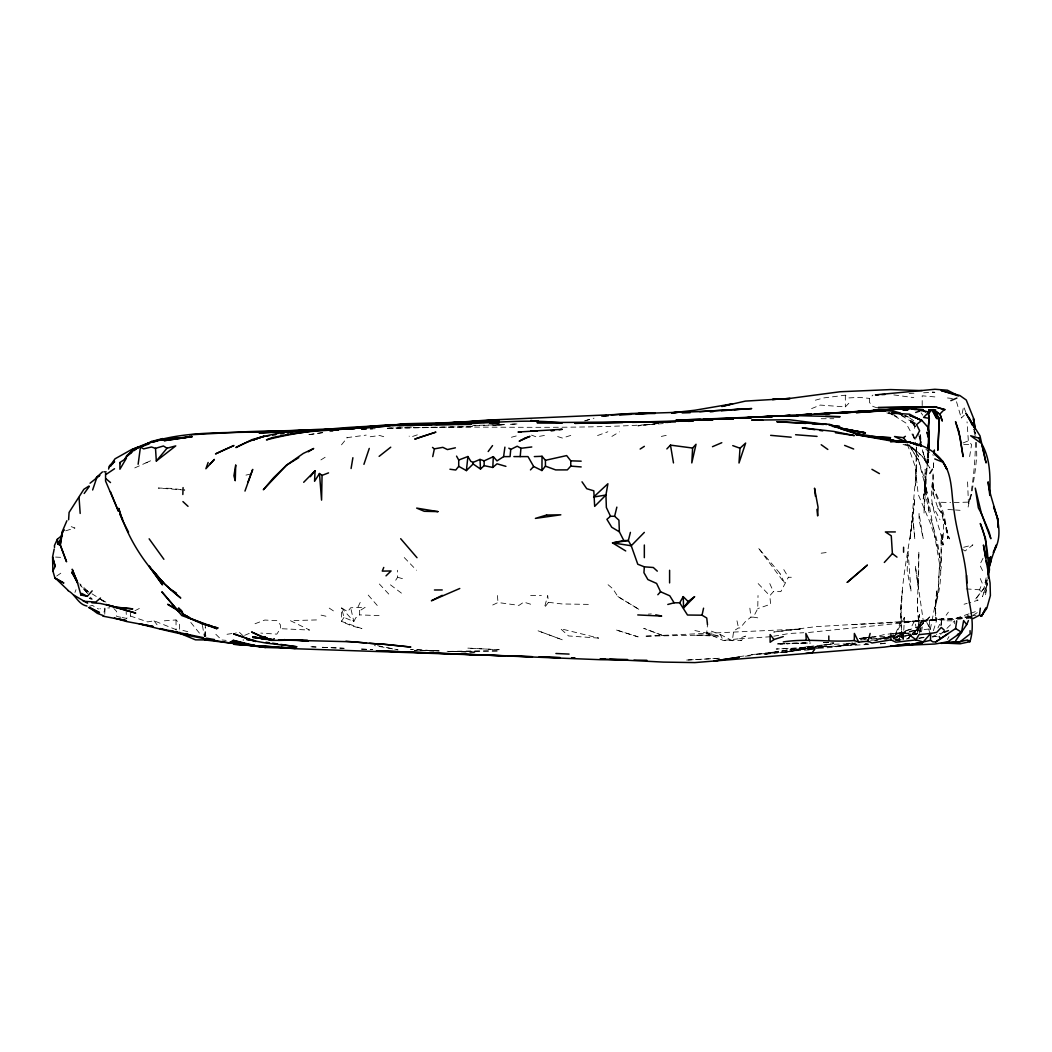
<?xml version="1.0" encoding="UTF-8"?>
<svg xmlns="http://www.w3.org/2000/svg" width="1052" height="1052" viewBox="0 0 1052 1052"><rect width="100%" height="100%" fill="white"/><g stroke="black" fill="none" stroke-linecap="round" stroke-linejoin="round"><path stroke-width="0.75" stroke-dasharray="5 3.75" d="M921.513 631.857L923.275 620.812L915.293 565.766L918.514 589.225L918.856 551.34L917.423 608.174L919.54 633.435M928.311 450.716L928.285 455.542L928.561 450.624M732.757 637.538L733.678 630.898L738.517 627.952L740.24 627.952L745.579 621.364L750.931 617.143L753.35 617.143L757.742 608.635L758.019 595.537M975.441 442.392C975.204 464.116 972.916 485.985 968.103 507.038M205.008 636.684L205.298 627.531M205.008 636.855L205.39 624.572M895.752 640.116L903.3 639.774L903.471 635L897.856 640.3L903.3 639.774L904.431 617.577L901.262 620.812L893.845 637.459M928.245 450.309L927.68 462.972L923.025 500.805L927.351 462.919L924.037 513.442L925.102 469.231L925.891 488.181L918.304 459.303L925.418 481.855L927.285 494.493L924.655 481.855L927.654 495.689L929.337 513.547L924.524 488.47L928.561 500.686L939.554 563.964L938.279 589.225L935.32 608.174L935.846 620.812L935.32 608.174L936.806 589.225L935.294 608.174L936.517 620.812L933.229 631.147L930.389 628.912L926.089 621.351L921.67 620.812L915.385 630.398L893.03 635.592M916.358 447.863L915.621 485.892L916.752 465.668L910.111 538.703L914.846 498.043C912.229 534.981 902.116 571.131 901.275 608.174L902.353 590.764L900.407 608.174L901.459 633.435L903.3 639.774M928.232 450.703L927.68 462.972L928.614 451.111L926.352 462.801L928.692 451.65M939.554 563.964L938.252 589.225L929.981 630.937M104.753 614.197L105.082 608.174L109.816 607.846M933.098 473.965L933.085 494.493L933.019 473.965M933.44 467.653L933.768 461.341L933.374 467.653M929.784 616.906L912.439 634.198L929.784 616.906L929.021 630.332L930.165 634.106M920.513 631.857L921.421 620.812L917.265 633.225M694.859 630.529L706.707 633.146L710.389 630.805L720.226 634.487L723.197 640.458L738.399 638.84L745.46 636.039L741.305 640.589L723.197 640.458L706.707 633.146L707.707 622.1M976.48 442.392L976.743 456.594L975.401 469.231L971.68 494.493L968.445 503.566L967.577 481.855M917.449 633.501L919.54 614.486L920.224 631.857M930.744 519.083C941.119 550.143 945.025 576.443 934.531 608.174M969.628 456.594L971.588 444.615L968.353 440.827L967.051 421.826M940.672 625.585L941.474 620.812L937.911 627.965M940.672 570.605L941.382 566.607M964.25 415.264L961.265 418.052L963.619 406.44L965.723 412.016M903.471 635L902.669 638.919L897.856 640.3M986.145 577.837L983.962 588.41L975.467 599.245L978.11 600.219L968.734 602.901M987.21 579.757L983.962 588.41L975.467 599.245M103.99 612.159L105.082 608.174L99.848 608.845M985.172 582.913L986.105 580.099M968.616 503.106L971.68 494.493M980.503 591.145L979.622 589.804L982.2 583.11L979.741 577.298M919.198 632.436L923.722 620.812L927.22 619.575M74.942 592.434L76.007 589.712M987.328 584.294L982.358 596.681L987.447 582.913L985.422 595.537L987.052 579.757M360.205 602.415L357.877 607.254L359.652 610.844L359.652 614.881L355.839 617.682L353.814 621.535L343.978 617.406L341.492 607.793L347.686 611.699L350.697 607.767L365.228 607.254L359.652 610.844M914.333 428.309L915.306 426.31M983.028 558.27L979.728 564.858L982.699 570.868M901.077 637.67L904.273 631.345L902.669 638.919L901.077 637.67L906.206 630.858L916.2 627.439L917.423 628.228L921.67 620.812M893.976 637.42L904.431 617.577M947.405 639.392L948.97 636.644M343.978 617.406L341.466 621.39L351.513 625.835L361.941 628.636L341.466 621.39L341.492 607.793L353.814 621.535L350.697 607.767M791.341 577.272L788.342 577.272L780.847 591.632L773.417 591.632L769.788 595.721L770.643 604.164L757.742 608.635M255.031 623.744L264.828 620.049L276.9 620.654L280.371 624.756L280.371 628.662L276.834 634.132L260.791 633.094M395.71 580.204L397.63 577.259L397.511 570.276M808.541 632.489C853.659 627.755 898.671 623.573 943.749 618.602L948.378 612.146M548.421 602.323L544.41 607.754L547.697 595.537L548.421 602.323L562.228 603.966L591.382 604.427M897.645 640.181L902.103 634.553M341.492 444.825L347.397 437.579L366.201 435.107M907.81 638.643L910.993 635.066M912.058 633.883L923.722 620.812M892.188 633.83L915.385 630.398L917.423 628.228M811.579 408.61L820.205 405.073L845.335 406.914L848.806 403.258M877.342 407.926L872.91 406.44L869.517 402.469L869.517 398.406L872.91 395.065M954.703 623.797L954.611 620.812L941.224 633.975L936.346 634.356M530.655 604.229L523.791 602.112L518.965 605.373L498.004 602.52L492.362 605.176M56.676 576.049L63.659 571.21M906.206 630.858L896.094 637.683L907.863 630.372M894.673 638.972L900.407 639.458L893.227 638.84L901.459 633.435L901.051 608.174L901.196 620.812M320.913 459.921L327.04 456.068M973.442 614.999L977.242 612.672M611.909 436.409L619.457 431.846M122.229 617.537L126.424 618.366L130.619 616.104L147.727 621.903L154.079 620.812L179.8 631.147M893.227 638.84L903.615 633.435M134.972 610.712L139.324 608.49M134.761 467.916L150.633 460.776L145.689 462.998M244.616 635.342L250.205 633.002M948.786 630.805L941.224 633.975L939.318 633.554M932.585 637.196L935.465 636.013L938.016 637.091M963.014 442.984L968.353 440.827M904.957 444.417L909.086 445.022L918.159 459.763L915.661 450.611L909.086 445.022M597.562 435.554L607.846 431.767M880.669 639.182L910.256 629.188L914.504 620.969L916.2 627.439M969.063 613.816L955.282 618.523L815.944 626.637L773.707 632.042L801.94 628.925L644.337 636.21L713.808 634.921L694.859 635.211L720.12 636.276L706.707 633.146M970.588 613.29L978.242 610.686M849.188 643.193C834.341 649.347 817.838 647.401 802.229 649.505L833.802 643.416L821.178 647.703L808.541 649.965L789.592 651.109L814.853 647.111L833.802 642.364M417.328 434.857L410.333 437.211L409.123 436.107M848.819 643.272L840.114 646.165L776.218 649.018L840.114 646.125L855.907 644.311M584.767 420.853L592.302 418.407M89.617 606.228L92.3 605.36L98.533 609.016M570.763 435.41L562.333 438.053L555.916 436.001M948.772 630.187L941.172 632.568L949.141 630.924M584.833 420.932L594.012 418.157M876.014 640.287L891.438 635.973M65.671 530.8L75.008 528.012L70.182 526.302M964.053 604.242L967.169 603.348M815.353 400.194L823.769 397.919L845.335 395.197L848.806 397.919L859.063 397.367L869.517 398.406M511.403 437.251L519.215 435.186M871.03 638.064L884.324 634.54L896.962 633.094L915.911 633.015L892.227 633.988M963.645 547.29L972.929 544.883L965.065 550.998L961.686 548.815M792.09 651.49L814.853 645.77L789.552 651.648L778.782 652.477L792.09 651.49L781.938 652.674L814.853 647.111L872.253 644.324M970.917 616.564L960.121 619.076L852.751 624.717M245.958 475.109L252.151 473.729M661.313 436.422L669.598 434.634M885.797 639.208L888.94 638.551M918.646 638.222L924.577 637.039M971.154 617.853L966.433 618.76L970.957 618.011M865.375 643.482L868.544 642.903M911.203 634.724L866.716 639.485M912.781 634.435L917.541 633.58M544.41 435.462L536.27 436.896L531.497 435.107M773.799 636.197L789.592 633.449L803.807 632.725M859.589 638.525L871.7 637.946L860.641 638.406L866.966 637.328M969.655 616.209L955.282 618.523L903.273 622.087L943.749 618.602M971.259 615.946L976.046 615.17M910.966 634.921L903.273 636.144L871.7 636.499M912.505 634.672L917.12 633.935M663.247 423.588C571.617 430.478 479.16 425.074 387.267 428.164M322.57 432.53L307.197 434.923L323.319 432.635M227.022 634.29L236.345 632.883M739.069 656.658L795.904 648.9L814.853 649.071L789.736 649.584L760.635 654.923M329.763 431.714L332.984 431.267M880.419 643.771L885.284 643.088M919.277 638.301L924.129 637.617M932.23 636.473L935.465 636.013L931.743 635.895M787.54 652.003L751.693 654.502L777.954 652.687L764.554 654.423L774.154 651.727L764.554 654.423C795.338 648.137 826.372 642.47 857.998 644.337M855.894 642.996L852.751 643.416L855.907 643.245M874.777 640.458L877.92 640.024M884.219 639.182L887.362 638.761M370.251 436.751L379.667 435.489L384.269 436.869M821.178 553.194L829.686 552.116M860.641 638.393L870.122 637.236M895.344 640.3L900.039 639.734M906.298 638.998L909.428 638.63M658.499 423.469L637.893 425.863L658.578 423.364M859.589 638.419L867.15 637.565M906.758 635.5L876.119 638.919L890.768 637.814M913.202 634.777L916.423 634.422M860.733 640.024L865.375 639.511L860.497 639.485M970.707 616.998L955.282 618.523L969.918 617.103M915.385 630.398L930.389 628.912L926.089 621.351M880.406 643.85L888.414 643.114M493.756 425.363L504.158 424.574L472.23 425.836M967.879 502.146L952.218 502.58M855.907 644.218L840.114 645.56L859.063 644.442M498.635 424.995L501.396 424.784M648.295 614.131L651.306 613.908M892.398 637.683L908.678 636.447M745.381 656.185L753.285 655.593M504.158 424.653L493.441 425.31M164.336 620.812L176.039 619.944L179.629 623.573L179.629 629.609L189.61 632.12M770.643 636.736L738.399 638.84L741.305 640.589M316.481 619.93L290.365 620.654L309.604 630.069L280.371 628.662M870.556 640.26L878.657 639.747M510.325 424.324L518.018 423.903L510.023 424.298M719.45 658.25L685.588 660.117L719.634 658.289M909.138 393.422L913.964 393.211M923.603 392.79L934.86 392.291L931.691 391.883M807.594 643.035L786.633 643.811L810.829 643.022M361.467 429.124L376.024 428.69M823.729 642.588L828.568 642.43M502.041 424.692L472.65 425.429M805.99 642.838L786.633 643.351L805.99 643.009M361.349 429.032L372.763 428.756L361.467 428.94M387.425 428.44L473.794 426.625L387.425 428.138M823.729 642.627L828.568 642.548M864.402 644.232L867.598 644.179M902.905 410.372L911.032 410.28M448.547 651.385L499.069 650.925L448.547 651.385L476.543 652.187L447.1 651.306M902.984 410.53L911.15 410.49M821.178 418.709L833.802 418.709M963.724 444.615L971.588 444.615M530.655 595.537L541.385 595.537M947.063 620.812L954.611 620.812M893.806 394.908L913.78 397.63M941.172 502.277L950.64 502.54M379.075 615.63L359.652 614.881M315.916 647.006L309.604 646.717L316.087 647.019M322.228 647.282L344.333 648.295M322.556 647.309L343.61 648.269M361.428 649.084L372.763 649.61L361.704 649.097M55.611 557.073L61.634 557.389M966.236 588.896L979.622 589.804M947.918 509.47L954.006 509.891M955.518 509.996L960.082 510.312M934.86 396.906L922.196 395.815L922.196 406.493M222.064 639.997L226.141 640.366M947.484 397.972L955.479 398.866M753.35 617.143L757.742 617.84M120.822 617.261L116.627 616.433L116.627 611.449L113.892 608.569M377.602 645.665L398.024 649.847L374.407 645.612M901.827 415.632L908.034 417.039M321.07 615.131L328.553 616.814M903.05 444.47L909.257 446.258L915.411 450.887L918.725 456.936L915.661 450.611M397.63 577.259L404.336 579.218M886.783 412.884L889.69 413.791M910.309 422.339L916.266 424.706M905.233 415.514L908.139 416.763M969.812 616.617L967.104 615.025M888.256 412.765L892.609 414.79M894.055 415.461L896.962 416.802L894.279 415.422M346.739 437.251L347.397 437.579M91.905 599.364L89.131 598.009L91.642 599.456M892.951 414.738L888.927 412.673L892.951 414.961M720.226 634.487L732.757 640.918M904.536 415.224L908.323 417.236M101.465 599.679L106.515 602.415M914.898 423.943L910.795 421.681L914.885 426.547M894.279 415.737L905.903 423.022L915.516 440.643L912.505 432.53L916.134 445.43M88.171 591.526L83.121 588.633L88.697 592.079M617.879 596.563L639.55 609.739L617.879 596.563L612.869 588.818L607.135 583.926M915.358 426.56L910.782 420.432L915.661 423.351M901.209 415.422L910.506 421.05L915.332 425.718M91.997 593.828L97.113 596.984M329.237 608.122L335.562 612.303M909.586 417.907L916.253 422.496M100.203 598.996L104.819 602.257M99.664 598.562L104.713 602.178M390.45 584.846L403.14 594.419M87.566 590.961L79.781 583.781M925.878 449.283L933.308 455.306M239.461 632.41L243.222 635.934L243.222 640.523M910.782 420.432L914.793 424.324M215.844 634.29L220.71 639.064M90.288 597.155L92.3 599.127M404.244 557.547L416.487 570.223M758.163 583.597L769.788 595.721M379.364 584.005L390.555 595.984M86.882 592.605L80.031 584.846L87.816 593.657M368.226 595.09L379.009 607.504M910.506 421.05L915.358 426.954M190.793 622.442L200.879 634.935M937.805 508.103C946.853 517.978 942.645 532.904 942.763 545.015L941.882 532.628L943.092 545.015C939.844 523.725 927.469 504.197 932.572 481.855L933.44 494.493L937.884 508.103L941.501 512.968M154.079 620.812L158.891 627.294M921.079 412.818L922.762 415.172M908.034 445.443L907.652 444.878L914.99 465.983L918.251 494.493L930.06 522.463L935.57 538.703L940.001 558.441M909.23 445.706L918.159 459.763M783.793 569.605L788.342 577.272M931.52 503.474L939.988 519.754M769.788 583.597L773.417 591.632M973.823 429.479L976.387 435.397L973.915 429.413M956.531 401.746L961.265 418.052M941.711 511.561L949.298 538.913L939.909 505.249L933.426 488.43C941.948 503.947 946.511 521.082 947.721 538.703L944.407 519.754M205.114 633.435L205.916 636.039M974.007 431.333L975.217 435.936M919.645 436.488L921.368 443.97L919.777 436.488L921.052 442.471M736.979 620.812L738.517 627.952M919.159 436.317L920.368 442.432M918.527 433.069L920.368 442.405M202.431 625.388L204.364 636.697M749.866 608.174L750.931 617.143M918.791 620.812L917.449 608.174L917.423 595.537M920.5 434.489L921.171 442.392M497.425 595.537L498.004 602.52M126.082 609.463L126.424 618.366M920.395 436.067L920.684 443.97M920.434 436.067L920.631 442.392M916.345 446.968L916.529 465.668M928.324 450.282L928.416 462.919L928.377 450.493M941.474 620.812L941.501 625.388M845.335 395.197L845.335 406.914M176.039 619.944L176.039 630.24M130.619 612.922L130.619 616.104M941.185 538.624L941.159 563.898L941.185 538.624M919.053 513.442L919.027 519.754L923.288 538.926L919.053 513.442M907.652 557.652L907.179 570.276L911.045 591.645L908.034 551.34L907.652 557.652M911.361 635.237L907.902 638.682L911.295 635.329M852.62 642.89L840.114 646.165L852.62 642.877M808.541 646.283L795.904 649.584L808.541 646.362M870.149 636.881L862.39 638.801L870.149 636.92M785.029 643.877L776.968 644.166L785.029 643.903M828.568 642.259L823.729 642.443L828.568 642.246M785.029 643.39L776.968 643.6L785.029 643.443M171.095 488.352L158.273 488.062L184.836 490.061L171.095 488.352M434.016 650.925L414.383 650.333L433.884 650.938M499.069 649.728L467.496 648.098L499.069 649.728M439.078 650.938L410.648 649.465L439.078 650.912M598.601 638.091L568.54 635.947L560.585 628.688L598.601 638.091M638.012 636.828L615.604 629.767L638.012 636.828M663.286 635.737L643.732 628.333L663.286 635.737M562.228 639.787L537.848 630.727L562.228 639.787M915.819 450.374L910.795 446.337L922.394 456.463L929.929 468.048L922.394 456.463L915.819 450.374M779.927 573.353L758.084 547.592L784.595 583.176L779.927 573.353M924.353 456.594L922.065 449.007L926.181 462.919L924.353 456.594M914.793 538.703L912.452 513.442L914.793 538.703"/><path stroke-width="1.5" d="M928.561 449.204L928.929 411.963L909.586 408.229L854.369 411.897M928.561 448.704L928.574 443.523M884.324 562.452L892.398 553.615L891.268 535.823L885.376 531.931L895.344 531.931M858.748 642.167L854.316 640.523L854.369 633.435L858.748 642.167L868.005 641.155L872.003 642.996L890.952 639.866L895.883 642.193L916.016 639.892L923.169 641.97L930.481 640.326L932.9 641.865L935.701 641.93L955.571 628.544L956.728 620.812M513.889 456.594L527.999 456.594L533.653 466.496L541.925 470.546L542.043 456.292L534.324 456.594M322.057 475.373L321.57 500.121L319.466 473.518L322.057 475.373L328.553 472.887M182.838 494.493L183.061 487.589M930.481 640.326L930.691 633.435L936.688 632.37L941.277 627.439L944.315 630.214M928.298 449.165L928.64 437.132L927.404 432.293L927.811 436.896M928.508 444.562L928.324 448.717M303.686 482.289L315.074 470.744L314.561 481.303L319.466 473.518M939.397 418.709L937.819 450.282L939.291 418.709L933.492 409.741L939.397 418.709L937.713 418.709M473.137 462.367L473.137 463.985L480.501 469.034L484.144 465.655L492.783 467.456L493.335 456.66L484.144 460.855L480.014 459.422L473.137 462.367L470.862 461.42L467.903 456.529L458.711 460.013L458.711 466.338L455.766 470.02L449.94 469.231M692.611 448.047L691.795 462.919L696.029 444.273L692.611 448.047L670.479 445.127L666.863 448.915M928.784 450.23L929.166 433.713L928.061 427.401L921.736 420.287L909.586 415.343L921.736 420.287M68.617 519.754L69.09 512.416L83.831 489.338L88.894 486.077M630.411 532.391L628.346 540.531L631.239 545.751L637.775 564.24L644.337 566.831L643.942 572.669L647.887 579.573L656.606 583.439L660.577 591.763L669.782 595.8L674.108 602.796L679.697 602.796L687.508 615.025L702.039 615.196L706.747 618.011L707.483 624.678M740.003 448.231L739.004 463.012L745.644 443.063L740.003 448.231L732.757 445.614M520.201 456.594L520.937 448.297L517.242 446.206L510.759 449.414L510.062 456.594L503.606 456.647L497.004 460.894L493.335 456.66M928.469 415.356L929.311 418.328L927.667 430.097M988.315 578.179C988.656 559.888 987.565 540.636 980.293 523.515L985.54 538.703L986.855 557.652M988.288 575.023L990.616 556.639L989.38 564.214M458.711 466.338L466.391 470.599L467.903 456.529M972.995 618.629L979.491 615.17L980.319 608.174M138.141 464.261L140.429 447.113C156.025 437.763 174.75 439.013 192.108 436.606L164.336 440.656L192.108 436.606L169.385 439.184M503.606 456.647L504.907 447.139M351.079 468.521L352.893 457.725M54.954 578.074L63.672 582.953L54.954 578.074L52.863 570.868L52.6 556.916L54.178 549.091M432.74 456.594L434.371 448.875L432.517 447.429M702.039 615.196L703.564 608.174M105.568 473.347L105.568 481.066L118.389 511.154L110.394 491.573M625.716 550.959L612.527 542.885L628.346 540.531L623.797 540.531L619.378 531.825L618.931 520.188L614.618 516.269L616.853 507.13M868.005 641.155L870.135 633.435M108.593 469.047L109.579 465.576L114.642 461.789M989.59 566.121L991.194 560.571L989.222 564.727M988.433 573.09L989.367 570.276L988.998 557.652L989.367 570.276M92.642 489.982L97.034 476.885L99.559 475.399M363.926 464.34L369.265 448.428M244.971 491.074L252.717 469.416L248.035 481.855M208.151 462.472L205.89 468.745L214.371 459.408L209.821 464.221M993.39 552.274L996.31 545.015L989.498 564.858M383.756 567.449L382.27 571.105L391.068 570.973L386.018 575.865M993.404 552.274C1007.487 529.143 990.629 505.407 988.104 481.855L989.814 495.439C990.142 478.002 990.852 460.25 982.055 444.417M66.881 520.74L61.91 532.391L60.227 545.015L66.552 561.794L60.319 545.015L62.462 532.391L63.909 529.906L62.462 532.391L59.491 545.015L57.728 543.884L57.387 539.163L62.436 535.113M955.584 640.865L966.696 624.612L968.432 620.562M87.303 596.339L80.938 594.998L81.648 593.381L87.303 596.339L92.155 590.882M57.387 539.163L54.48 545.475L54.507 547.527M52.863 570.868L55.191 566.397L52.6 556.916M981.516 616.235L985.869 608.174L981.516 616.235L979.491 615.17M679.697 602.796L683.235 596.629L688.126 601.56L683.603 607.924L683.235 596.629M928.929 411.963L923.617 417.407L929.363 418.367M916.016 639.892L918.948 634.645L930.691 633.435L923.169 641.97L909.586 644.929L890.649 646.349L909.586 643.666L884.324 647.125L694.859 662.589L663.286 662.102L600.127 658.854L604.966 658.973M57.728 543.884L61.148 538.295M112.617 463.879L114.3 461.21L110.46 466.417M929.797 473.426L932.44 469.231M928.101 413.988L931.967 409.754L936.832 418.709L932.348 410.043M109.276 466.943L115.049 458.803L131.395 449.638L139.074 446.719L132.039 449.862C176.092 428.151 227.271 434.252 274.861 431.215M84.173 493.48L89.302 486.432M488.181 451.532L492.533 445.588M814.695 649.386L812.197 652.687L805.845 653.384M915.634 438.04L919.632 430.781L916.555 424.613L921.539 420.458M940.435 413.489L943.946 409.912M310.301 476.714L315.074 470.744M541.925 470.546L545.436 466.167L545.436 460.303L542.043 456.292M966.854 583.124C966.078 558.783 957.188 535.56 954.164 511.496C950.508 491.797 953.901 466.444 934.321 454.07L942.592 461.118L942.013 461.841L934.755 458.935M156.327 461.013L167.031 448.218L175.763 445.89L156.327 461.013L155.499 448.336L151.462 447.008L143.664 448.875L140.429 447.113L149.226 443.799M124.596 458.909L132.776 450.295L151.712 441.432M545.436 460.303L566.66 455.582L570.763 460.829L570.763 466.115L567.344 469.889L555.706 469.915L545.436 466.167M657.829 594.735L660.577 591.763M530.458 469.902L533.653 466.496M99.73 475.517L90.051 483.21M473.137 463.985L466.391 470.599M644.337 532.391L631.239 545.751L612.527 542.885L623.797 540.531M683.603 607.924L694.662 596.629L688.126 601.56M131.566 452.557L126.49 456.476L132.67 450.217L137.825 447.626L132.776 450.295L126.385 456.121L132.736 451.308M96.1 477.884L102.412 471.901M126.49 456.476L132.933 450.401L137.917 447.665L134.117 450.598M492.783 467.456L497.004 463.814L505.907 466.352M100.492 598.036L95.811 602.033L83.358 601.31M614.618 516.269L610.515 516.269L606.912 519.333L611.738 527.249L619.378 531.825M379.128 456.358L390.739 447.192M135.287 449.388L137.825 447.468M773.996 639.498L770.13 642.259L770.13 634.553L773.996 639.498L783.28 636.591M903.273 437.658L907.639 442.708L894.555 436.527L903.273 437.658L905.404 436.304M106.081 474.426L114.523 468.732M119.889 462.564L126.411 458.185L119.915 469.231L119.889 462.564L120.309 463.577M935.701 641.93L947.813 633.935M640.155 449.046L644.35 446.337M298.768 457.646L286.565 465.155L273.651 477.687L263.329 489.759L286.565 465.155L303.292 453.438L313.693 448.468L308.262 451.808M956.899 398.05L950.85 400.641M957.452 634.448L961.528 632.213L963.632 620.562L966.696 624.612M274.322 638.669L270.877 640.366L264.236 636.67L270.548 640.181L251.573 632.002L266.34 639.077L270.706 639.971L264.394 638.196L270.745 639.261M442.234 595.314L431.399 600.771L459.777 588.489M712.48 446.692L721.79 442.708M153.631 442.129L158.024 440.472L166.137 439.552M915.687 412.463L919.382 411.174M284.895 639.59L282.607 640.05L353.814 641.825L366.438 643.074M155.499 448.336L163.428 445.995L167.031 448.218M667.796 604.479L674.108 602.796M151.712 441.432L162.744 438.553M891.005 645.981L934.86 644.021L947.786 641.812L961.528 632.213L955.571 628.544M455.385 447.81L447.442 449.559L442.826 447.35L434.371 448.875M923.169 641.97L909.586 644.784L922.223 643.443M289.116 434.279L271.863 437.698L266.458 439.881C332.695 422.759 402.732 426.284 470.652 423.903M262.947 436.58L251.967 439.657L235.898 447.547C282.173 422.654 337.653 432.227 387.991 425.955M266.182 436.093L269.417 435.607M272.665 435.12L275.9 434.634M280.766 433.897L284.014 433.411M287.249 432.924L296.966 431.478L322.74 430.163M551.182 430.899L554.338 430.439M559.072 429.755L562.228 429.295L530.655 431.175L536.967 430.952M601.705 416.092L606.439 415.474M349.08 428.782L355.392 427.954M290.654 434.003L309.604 431.596L388.017 425.968M520.937 448.297L531.786 446.968M91.813 602.757L100.229 603.453L113.813 606.517L106.015 604.505L113.813 607.175L132.762 608.858L113.813 606.951L135.734 613.106L113.813 606.649M405.533 423.732L388.938 425.587L405.533 423.732L499.069 421.339L483.289 422.352M611.173 414.948L631.7 413.449L655.172 413.212M920.066 410.385L919.395 410.464L923.196 410.319L925.615 412.095M671.741 412.844L694.859 410.241L732.757 403.771L721.698 406.48L745.381 401.101L789.421 398.484L840.114 391.752L890.649 389.582L922.223 390.621M783.28 641.93C807.16 638.117 830.488 642.575 854.316 640.523M442.234 423.18L439.144 423.469L499.069 419.932L442.011 423.469M360.126 427.336L387.715 424.745L410.622 424.613L392.304 425.495M941.172 643.403L960.16 641.694L967.498 639.945L969.931 641.681L960.121 643.798L942.75 643.009M710.205 411.845L713.414 411.556M721.422 410.845L731.048 409.978M734.257 409.701L751.693 408.584L699.725 411.608L638.012 413.594L655.12 413.502M445.39 423.377L461.184 422.076L435.909 423.404M442.103 423.496L486.445 420.156L652.424 412.949L636.079 414.001M890.649 409.465L909.586 408.229L923.222 409.583M890.649 409.623L909.586 408.268L835.538 412.923M347.502 428.243L388.635 425.389M723.75 419.275L733.428 418.63L723.75 419.222M751.167 417.447L739.872 418.196L751.167 417.434M465.918 423.469L469.074 423.272M707.628 420.287L712.467 420.103M858.892 411.805L870.004 411.095M874.777 410.78L890.649 409.754M881.208 410.99L856.21 412.608L884.324 410.517L894.437 411.345L900.749 413.199M942.75 642.825L960.16 641.694L970.168 633.922L970.049 630.648M603.388 416.092L608.293 415.777M619.733 415.053L631.174 414.317M786.725 416.04L789.973 415.829L786.791 416.053M802.992 415.001L811.131 414.475M819.258 413.962L830.659 413.239M803.176 415.04L811.368 414.541M821.191 413.923L831.027 413.318M837.576 412.91L850.687 412.108M853.961 411.911L885.994 409.925L855.947 411.819M457.791 424.456L460.868 424.272M699.725 411.608L739.069 409.267M726.971 419.222L733.428 418.841M744.711 418.17L751.167 417.775M762.45 417.105L772.129 416.526L759.031 417.105M798.034 414.975L811.053 414.199M814.248 414.001L909.586 408.465L915.187 409.623M338.902 429.334L246.444 431.728L189.61 434.818M293.81 430.978L259.081 432.99L338.849 428.966M405.809 425.56L413.173 425.126M935.675 409.885L933.781 409.991L940.107 414.514L942.224 420.826L940.107 414.514L934.255 410.07M420.419 425.074L416.513 424.955L461.184 423.404L434.752 424.495M796.627 415.053L811.368 414.225M816.273 413.936L831.027 413.107M834.302 412.923L886.468 410.49M881.063 410.885L675.91 421.181L574.839 423.351L622.692 422.562M820.389 413.923L830.028 413.423L818.772 413.988M305.119 430.807L314.903 430.307M326.304 429.703L339.349 429.032M677.554 421.352L693.847 420.511M698.738 420.248L713.401 419.511M718.292 419.235L732.968 418.499M737.846 418.209L750.891 417.578L732.955 418.196M330.801 429.755L338.849 429.347M351.736 428.703L354.958 428.532M666.942 422.352L670.203 422.207M689.77 421.3L693.018 421.155L688.139 421.326M665.311 422.417L670.203 422.181M878.604 394.75L875.395 394.881L934.86 389.279L947.484 390.213L958.661 395.986L941.172 390.529L959.858 395.526L966.249 400.023L973.731 418.709L975.059 428.177L973.416 418.709L974.31 426.599M881.826 394.605L885.034 394.474M347.502 428.598L355.392 428.269M397.617 425.56L430.676 424.706M407.571 425.508L431.228 424.784M772.076 416.368L675.91 420.182L700.356 419.34M399.273 425.534L415.356 424.903M345.293 428.703L354.958 428.335M703.617 419.222L728.063 418.367M763.923 417.118L772.076 416.829M309.867 430.82L314.706 430.662M460.868 424.364L470.415 424.061M491.113 423.417L499.069 423.18L489.601 423.417M296.966 430.794L319.545 430.084M330.828 429.729L338.902 429.466M682.169 412.923L690.243 412.686M417.355 425.008L428.769 424.679M318.98 429.913L271.705 431.254L318.98 430.084M325.489 429.729L338.534 429.361M430.584 424.89L409.701 425.429L430.255 424.745M332.011 429.755L338.534 429.597M536.967 430.886L518.018 432.03L521.174 431.991M632.37 422.378L675.91 421.576L536.967 422.641L562.228 422.996C520.214 417.946 478.081 425.126 435.909 424.377L470.967 424.469M928.732 409.807L931.967 409.754M928.903 409.754L933.768 409.675L929.1 410.385M298.544 640.129L278.32 640.3L296.966 640.142M246.444 431.728L275.782 431.438M106.16 471.888L103.924 471.809M303.292 641.207L308.026 641.168M431.596 424.811L413.673 424.916L431.254 424.969M434.45 589.988L442.234 589.948M176.039 631.7L195.475 639.84L207.126 639.945M303.673 641.049L308.262 641.076M850.003 411.858L853.211 411.884M298.242 640.142L307.342 640.234M627.531 660.038L600.127 659.696L376.406 650.793L504.776 655.83M633.988 660.117L646.888 660.288M798.008 416.053L776.968 415.737L755.993 417.105L789.592 415.474L840.114 416.697L825.544 416.474M762.753 420.261L751.693 420.077L789.592 419.748L826.898 424.508M890.649 441.919C912.571 439.171 937.779 447.626 946.761 469.231L942.592 461.118M270.154 639.406L252.756 637.38L263.815 638.853L252.756 636.697L265.393 639.3L271.482 639.445M282.607 640.05L290.654 640.234L270.877 640.366M609.792 659.091L627.531 659.512M570.763 460.829L581.177 461.17M508.037 655.935L532.483 656.737M539.005 656.961L560.19 657.658M265.393 639.064L271.482 639.274M469.942 654.568L506.012 655.79M509.286 655.909L532.233 656.685M540.439 656.974L560.111 657.645M473.808 654.804L296.966 648.795L259.081 645.757L295.388 648.427L265.393 647.48L252.756 645.915L233.057 640.3L251.428 644.745M795.601 434.726L817.049 436.396M555.916 653.489L569.079 654.094M871.7 436.79L877.999 437.093M881.142 437.237L890.597 437.698L871.687 436.448M637.762 614.933L661.669 616.077L655.751 614.841M805.806 423.43L776.797 421.707L829.515 424.311L841.258 428.309L865.375 432.977L839.93 428.046L865.375 432.767L848.017 430.11M812.249 423.811L823.532 424.482M210.032 640.116L214.384 640.379M890.649 441.038L909.586 442.261L920.816 445.693L909.586 442.261L890.649 441.038L906.429 442.392L855.947 434.634L890.649 440.88M241.644 644.258L246.444 645.086C210.347 640.984 174.185 632.857 139.074 623.757L153.053 626.466L126.45 621.508L114.471 618.011M251.178 645.428L257.503 645.889L233.82 644.271L257.503 646.086L254.492 645.481M345.924 641.247L379.075 644.074L369.607 643.324M294.862 640.129L307.342 641.036L297.913 640.155M770.643 435.344L791.183 437.211M644.337 566.831L653.305 567.501L657.303 571.144M246.444 645.086L204.916 639.932M570.763 466.115L581.177 466.93M831.922 425.81L839.812 426.52L829.081 425.205M257.503 646.046L233.82 643.64L257.503 646.244M182.167 611.436L180.089 609.345L183.18 614.631L188.44 617.708L202.234 623.875L211.741 626.269L181.838 615.565L161.824 591.803L178.183 610.817L167.662 604.295L177.604 609.516M871.569 436.725L874.659 437.067M877.762 437.408L887.033 438.434L898.789 442.392M254.702 640.589L246.576 639.406L265.393 642.956L296.966 646.783L280.713 644.403M266.077 642.259L269.325 642.733M272.586 643.206L277.465 643.929M893.122 412.082L902.34 414.264M814.866 429.703L802.229 427.822L833.802 431.412L854.382 435.581L835.419 432.753M819.613 430.413L822.769 430.886M887.033 438.434L856.012 433.621L860.694 434.831M257.477 646.152L230.243 641.733L257.477 646.309L231.808 641.168L257.477 646.283M162.797 629.162L159.851 628.596L203.207 637.617M206.416 638.169L214.424 639.55M835.025 427.007L839.812 427.888L832.566 426.376M170.148 630.569L173.093 631.134M839.93 428.046L841.258 428.309M894.055 413.883L890.939 413.186L909.586 414.186L920.539 420.064M118.968 618.957L126.45 620.68L102.912 616.156L103.596 615.736L97.284 613.329L89.565 607.609M202.234 623.875L218.093 628.044L206.323 624.954L216.936 628.767L209.519 625.322M886.481 438.342L900.052 442.353M865.375 436.041L840.561 428.664L859.063 434.805M968.221 641.102L969.931 641.681C976.953 619.602 965.618 597.773 966.604 575.418M909.586 442.261L918.804 445.601M980.727 615.775L981.503 615.946L986.868 608.174L990.392 595.537L990.063 582.913L983.449 545.015L985.592 557.652M844.611 445.404L853.659 449.007M185.862 633.567L190.399 635.395M206.547 624.967L189.833 618.05L183.521 614.289L178.59 607.977L183.456 614.329L188.44 617.708L186.349 615.617M183.18 614.631L189.334 617.366M88.552 607.517L99.467 612.566L89.67 607.398M87 606.044C78.032 604.387 75.744 594.696 68.104 590.685M871.937 469.323L879.419 473.61M73.864 595.156L87.605 603.217M170.503 589.37L176.526 593.131M508.826 448.152L510.759 449.414M908.862 634.645L916.016 639.655M821.217 444.733L827.819 449.454M892.398 553.615L896.988 557.126M106.081 478.831L110.513 482.566M179.682 612.093L176.526 609.397L178.183 610.817M182.93 501.594L188.019 506.328M55.23 578.021L68.235 590.514M400.68 538.703L417 557.692M149.134 538.821L163.888 559.283M149.279 566.015L162.468 584.859L149.174 566.515L163.81 583.387L180.747 598.023C151.738 575.483 129.041 543.568 118.731 508.34L121.848 519.083L128.568 532.154M582.006 481.816L586.766 488.72L593.801 490.824L594.669 506.367L605.939 495.019L607.898 483.749L593.604 497.044L605.939 495.019L606.36 507.498L610.515 516.269M80.938 594.998L77.532 582.913L71.865 572.262L76.086 578.981M71.865 572.262L77.414 581.125M119.796 514.415L122.597 519.083M969.313 419.117L965.894 413.134L975.309 429.084M975.257 429.282L970.181 420.235L979.977 435.791L986.066 462.919L982.16 445.982M456.555 456.121L458.711 460.013M809.685 640.997L805.858 633.435L806.24 639.853M939.212 636.526L940.475 639.34M972.061 424.929L968.971 417.447L970.089 420.537M926.904 432.293L928.64 437.132M52.692 557.652L55.191 566.397M986.132 560.808L986.671 563.964M670.479 445.127L673.477 462.919M815.445 496.334L814.524 488.181L818.035 507.13L817.667 515.914L816.931 509.392M79.045 497.451L80.176 513.442M480.014 459.422L480.501 469.034M890.926 633.435L890.952 639.866M903.589 547.264L903.589 552.221M828.805 635.987L828.805 640.05M669.598 570.276L669.598 582.913M644.337 545.015L644.337 557.652M484.144 460.855L484.144 465.655M235.714 465.181L235.24 480.711L233.925 475.741L235.714 465.181M934.36 450.282L934.189 453.438L934.36 450.282M867.256 565.2L847.268 582.335L867.256 565.2M525.329 437.934L519.188 441.183L529.984 436.37L525.329 437.934M222.169 450.769L215.515 453.925L233.952 445.509L222.169 450.769M259.279 437.711L253.782 439.802L264.249 436.12L259.279 437.711M421.076 436.869L414.751 439.131L435.909 432.135L421.076 436.869M546.593 515.046L535.402 518.399L560.821 514.809L546.593 515.046M739.069 657.263L713.808 661.024L739.069 657.263M681.038 411.976L672.018 412.857L681.038 411.976M909.586 408.465L906.429 408.663L909.586 408.518M789.947 415.461L778.572 416.079L790.065 415.422M790.052 398.498L772.47 399.471L790.052 398.498M810.737 414.435L799.481 415.04L810.737 414.409M850.937 412.305L839.68 412.91L850.937 412.305M934.86 406.716L878.012 407.597L934.86 406.927L945.117 409.688L934.86 406.716M885.771 410.425L872.963 410.53L885.863 410.438M437.921 511.614L424.272 511.298L416.671 508.103L437.921 511.614M574.865 658.144L571.604 658.039L574.865 658.144M266.971 646.927L252.756 645.915L266.971 646.914M295.388 648.111L281.186 647.519L295.388 648.111M410.648 647.033L379.075 643.771L410.648 647.033M538.545 421.365L530.655 420.55L538.545 421.339M265.393 647.401L252.756 645.336L265.393 647.48M978.978 438.119L970.654 435.765L980.766 442.984L978.978 438.119M255.86 641.457L233.82 633.962L255.86 641.457M163.81 583.387L152.566 570.276L163.81 583.387M981.516 513.823L978.347 507.866L975.27 488.128L981.516 513.823L990.852 538.703L989.235 532.391L981.516 513.823M77.598 582.913L72.207 569.224L77.532 582.913M958.872 431.333L955.518 421.642L960.147 437.658L963.093 456.594L958.872 431.333M998.072 519.754L993.601 506.669L998.085 519.754L998.256 527.644L998.072 519.754M921.144 445.969L920.237 442.931L921.144 446.009"/></g></svg>
